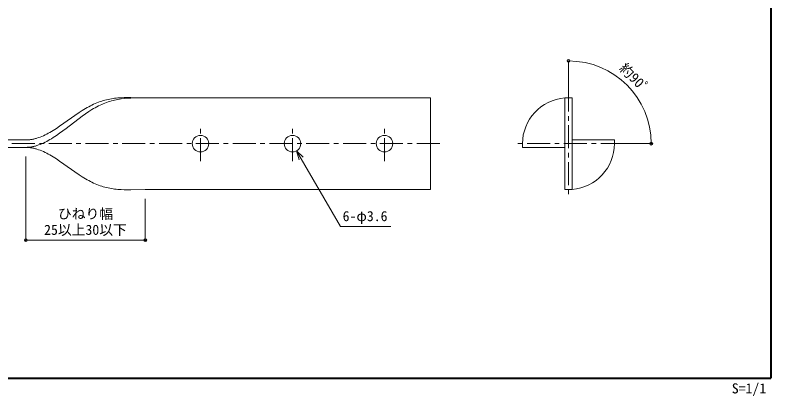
# Model space of a CAD drawing. Units: millimetres at full size, sheet at 1:1; details may follow other scales. Extents: x -129 to 129, y -102 to 98.
# Drawn here: x -35.3 to 129, y -101.9 to -19 of the extents above; entities that cross this region are included whole.
import ezdxf
from ezdxf.enums import TextEntityAlignment as Align

# ---------------------------------------------------------------- set-up
doc = ezdxf.new("R2010")
doc.units = ezdxf.units.MM
doc.header["$PDMODE"] = 32
doc.header["$PDSIZE"] = 0.6
doc.linetypes.add('CHAIN1', pattern=[8, 5, -1, 1, -1])
for name, color, linetype, lineweight in [('1-0_1-0', 3, 'Continuous', 9), ('1-E_1-E', 7, 'Continuous', 5), ('1-F_1-F', 7, 'Continuous', 5), ('F-0', 6, 'Continuous', 40)]:
    doc.layers.add(name, color=color, linetype=linetype, lineweight=lineweight)
doc.styles.add('ＭＳ ゴシック', font='')
doc.styles.get('ＭＳ ゴシック').set_extended_font_data('MS Gothic')

msp = doc.modelspace()

# ---------------------------------------------------------------- linework, layer by layer
at = {"layer": '1-0_1-0', "color": 7, "linetype": 'CHAIN1', "lineweight": 5}
for p, q in [((85, -35), (85, -59)), ((5, -50.8), (5, -43.2)), ((25, -50.8), (25, -43.2)), ((45, -50.8), (45, -43.2)), ((57, -47), (-97, -47)), ((97, -47), (73, -47))]:
    msp.add_line(p, q, dxfattribs=at)
at = {"layer": '1-0_1-0'}
for p, q in [((-7, -37), (-7.002, -37)), ((84.2, -57), (84.2, -37)), ((84.2, -37), (85.8, -37)), ((85.8, -57), (85.8, -37)), ((-33, -46.2), (-95, -46.2)), ((75, -47.8), (75, -47)), ((95, -46.2), (85.8, -46.2)), ((95, -47), (95, -46.2)), ((-33, -47.8), (-95, -47.8)), ((-32.996, -47.8), (-32.914, -47.801)), ((84.2, -47.8), (75, -47.8)), ((-7.051, -57), (-7, -57)), ((55, -57), (-7, -57)), ((84.2, -57), (85.8, -57))]:
    msp.add_line(p, q, dxfattribs=at)
for points in [[(-7.051, -37), (-10.156, -36.969), (-11.563, -36.98), (-12.266, -37.006), (-12.969, -37.053), (-13.32, -37.086), (-13.672, -37.125), (-14.024, -37.172), (-14.375, -37.227), (-14.727, -37.29), (-15.078, -37.361), (-15.43, -37.441), (-15.781, -37.531), (-16.133, -37.63), (-16.484, -37.74), (-16.836, -37.858), (-17.188, -37.987), (-17.539, -38.126), (-17.891, -38.274), (-18.242, -38.433), (-18.594, -38.601), (-18.946, -38.778), (-19.297, -38.965), (-19.648, -39.16), (-20, -39.363), (-20.703, -39.792), (-21.406, -40.248), (-25.625, -43.211), (-26.328, -43.682), (-27.031, -44.13), (-27.734, -44.547), (-28.086, -44.742), (-28.438, -44.928), (-28.789, -45.104), (-29.141, -45.269), (-29.492, -45.422), (-29.844, -45.564), (-30.196, -45.692), (-30.547, -45.808), (-30.723, -45.86)], [(-7.002, -37), (-8.75, -37.018), (-10.156, -37.071), (-10.86, -37.118), (-11.563, -37.184), (-12.266, -37.272), (-12.617, -37.326), (-12.969, -37.387), (-13.32, -37.456), (-13.672, -37.532), (-14.024, -37.617), (-14.375, -37.711), (-14.727, -37.814), (-15.078, -37.926), (-15.43, -38.047), (-15.781, -38.178), (-16.133, -38.32), (-16.484, -38.47), (-16.836, -38.632), (-17.188, -38.802), (-17.539, -38.982), (-17.891, -39.172), (-18.242, -39.372), (-18.594, -39.58), (-19.297, -40.022), (-20, -40.494), (-20.703, -40.994), (-24.219, -43.686), (-25.625, -44.736), (-26.328, -45.23), (-27.031, -45.694), (-27.383, -45.914), (-27.734, -46.124), (-28.086, -46.325), (-28.438, -46.516), (-28.789, -46.694), (-29.141, -46.862), (-29.492, -47.018), (-29.844, -47.16), (-30.196, -47.29)], [(55, -57), (55, -37), (-7, -37)], [(-30.723, -45.86), (-30.898, -45.909), (-31.074, -45.954), (-31.25, -45.996), (-31.426, -46.034), (-31.602, -46.068), (-31.778, -46.099), (-31.953, -46.126), (-32.129, -46.148), (-32.305, -46.167), (-32.481, -46.182), (-32.656, -46.192), (-32.828, -46.197), (-33, -46.2)], [(-30.196, -47.29), (-30.371, -47.35), (-30.547, -47.406), (-30.723, -47.459), (-30.898, -47.508), (-31.074, -47.554), (-31.25, -47.596), (-31.426, -47.634), (-31.602, -47.668), (-31.778, -47.699), (-31.953, -47.726), (-32.129, -47.748), (-32.305, -47.767), (-32.481, -47.782), (-32.656, -47.792), (-32.914, -47.799), (-33, -47.8)], [(-32.914, -47.801), (-32.656, -47.808), (-32.481, -47.818), (-32.305, -47.833), (-32.129, -47.852), (-31.953, -47.874), (-31.778, -47.901), (-31.602, -47.931), (-31.426, -47.966), (-31.25, -48.004), (-31.074, -48.045), (-30.898, -48.091), (-30.723, -48.14), (-30.547, -48.192), (-30.196, -48.308), (-29.844, -48.436), (-29.492, -48.577), (-29.141, -48.73), (-28.789, -48.896), (-28.438, -49.071), (-28.086, -49.257), (-27.734, -49.453), (-27.031, -49.87), (-26.328, -50.318), (-25.625, -50.789), (-21.406, -53.752), (-20.703, -54.207), (-20, -54.637), (-19.648, -54.84), (-19.297, -55.035), (-18.946, -55.221), (-18.594, -55.399), (-18.242, -55.567), (-17.891, -55.725), (-17.539, -55.874), (-17.188, -56.013), (-16.836, -56.142), (-16.484, -56.26), (-16.133, -56.369), (-15.781, -56.468)], [(-15.781, -56.468), (-15.43, -56.558), (-15.078, -56.639), (-14.727, -56.71), (-14.375, -56.773), (-14.024, -56.828), (-13.672, -56.874), (-13.32, -56.914), (-12.969, -56.946), (-12.266, -56.994), (-11.563, -57.02), (-10.156, -57.03), (-7.051, -57)]]:
    msp.add_lwpolyline(points, dxfattribs=at)
for centre in [(5, -47), (25, -47), (45, -47)]:
    msp.add_circle(centre, 1.8, dxfattribs=at)
for start, end in [(94.58857, 180), (274.58857, 0)]:
    msp.add_arc((85, -47), 10, start, end, dxfattribs=at)
at = {"layer": '1-E_1-E'}
for q in [(26.418, -50.491), (27.314, -49.973)]:
    msp.add_line((25.9, -48.559), q, dxfattribs=at)
msp.add_lwpolyline([(25.9, -48.559), (35.401, -65.015), (46.401, -65.015)], dxfattribs=at)
at = {"layer": '1-F_1-F'}
for p, q in [((85, -35), (85, -29)), ((97, -47), (103, -47)), ((-33, -68), (-33, -49.8)), ((-7, -68), (-7, -59)), ((-7, -68), (-33, -68))]:
    msp.add_line(p, q, dxfattribs=at)
msp.add_arc((85, -47), 18, 0, 90, dxfattribs=at)
for p in [(85, -29), (103, -47), (-33, -68), (-7, -68)]:
    msp.add_point(p, dxfattribs=at)
at = {"layer": 'F-0'}
for p in [(129, 98), (-129, -98)]:
    msp.add_line(p, (129, -98), dxfattribs=at)

# ---------------------------------------------------------------- texts
at = {"layer": '1-E_1-E', "style": 'ＭＳ ゴシック'}
for s, p in [('ひねり幅', (-26, -64)), ('6-φ3.6', (35.901, -64.515))]:
    msp.add_text(s, height=2.199, dxfattribs=at).set_placement(p, align=Align.BOTTOM_LEFT)
at = {"layer": '1-F_1-F', "style": 'ＭＳ ゴシック'}
msp.add_text('約90ﾟ', height=2.199, rotation=315, dxfattribs=at).set_placement((95.43, -31.267), align=Align.BOTTOM_LEFT)
msp.add_text('25以上30以下', height=2.199, dxfattribs=at).set_placement((-29, -67.5), align=Align.BOTTOM_LEFT)
at = {"layer": 'F-0', "color": 7, "style": 'ＭＳ ゴシック'}
msp.add_text('S=1/1', height=2.199, dxfattribs=at).set_placement((120.5, -102), align=Align.BOTTOM_LEFT)

doc.saveas('drawing.dxf')
